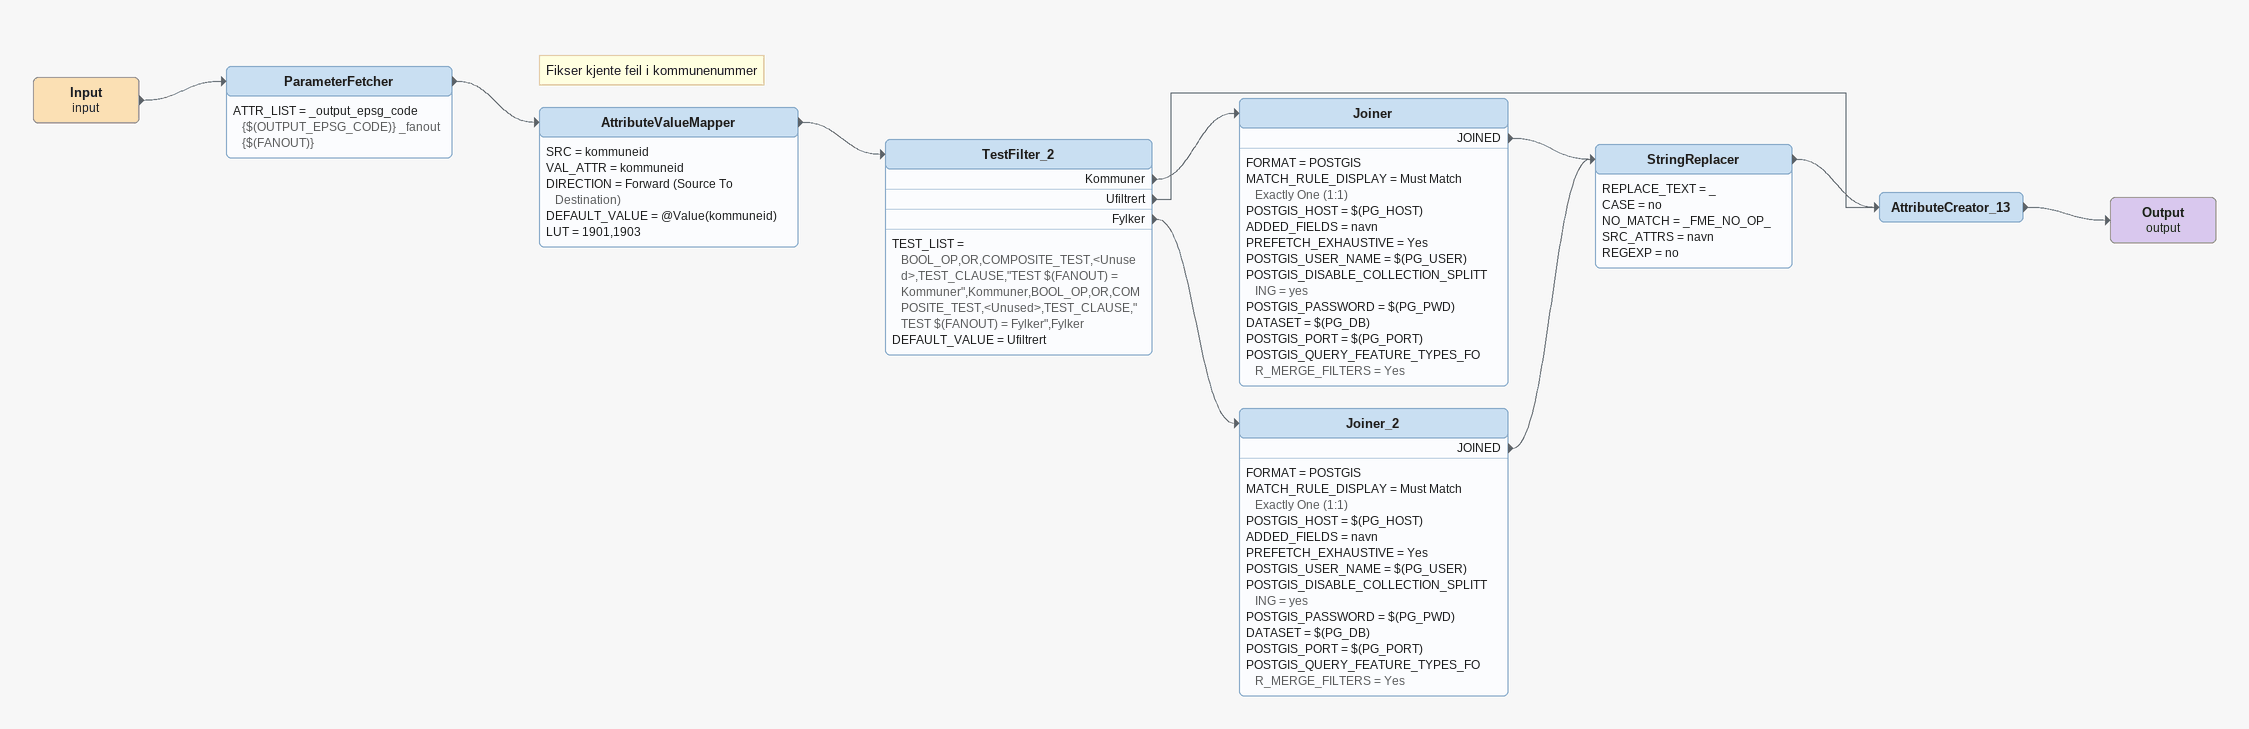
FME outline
Input (input)
    -> ParameterFetcher
ParameterFetcher
    ATTR_LIST = _output_epsg_code {$(OUTPUT_EPSG_CODE)} _fanout {$(FANOUT)}
    -> AttributeValueMapper
Note: Fikser kjente feil i kommunenummer
AttributeValueMapper
    SRC = kommuneid
    VAL_ATTR = kommuneid
    DIRECTION = Forward (Source To Destination)
    DEFAULT_VALUE = @Value(kommuneid)
    LUT = 1901,1903
    -> TestFilter_2
TestFilter_2
    TEST_LIST = BOOL_OP,OR,COMPOSITE_TEST,<Unused>,TEST_CLAUSE,"TEST $(FANOUT) = Kommuner",Kommuner,BOOL_OP,OR,COMPOSITE_TEST,<Unused>,TEST_CLAUSE,"TEST $(FANOUT) = Fylker",Fylker
    DEFAULT_VALUE = Ufiltrert
    Kommuner -> Joiner
    Ufiltrert -> AttributeCreator_13
    Fylker -> Joiner_2
Joiner
    FORMAT = POSTGIS
    MATCH_RULE_DISPLAY = Must Match Exactly One (1:1)
    POSTGIS_HOST = $(PG_HOST)
    ADDED_FIELDS = navn
    PREFETCH_EXHAUSTIVE = Yes
    POSTGIS_USER_NAME = $(PG_USER)
    POSTGIS_DISABLE_COLLECTION_SPLITTING = yes
    POSTGIS_PASSWORD = $(PG_PWD)
    DATASET = $(PG_DB)
    POSTGIS_PORT = $(PG_PORT)
    POSTGIS_QUERY_FEATURE_TYPES_FOR_MERGE_FILTERS = Yes
    JOINED -> StringReplacer
Joiner_2
    FORMAT = POSTGIS
    MATCH_RULE_DISPLAY = Must Match Exactly One (1:1)
    POSTGIS_HOST = $(PG_HOST)
    ADDED_FIELDS = navn
    PREFETCH_EXHAUSTIVE = Yes
    POSTGIS_USER_NAME = $(PG_USER)
    POSTGIS_DISABLE_COLLECTION_SPLITTING = yes
    POSTGIS_PASSWORD = $(PG_PWD)
    DATASET = $(PG_DB)
    POSTGIS_PORT = $(PG_PORT)
    POSTGIS_QUERY_FEATURE_TYPES_FOR_MERGE_FILTERS = Yes
    JOINED -> StringReplacer
StringReplacer
    REPLACE_TEXT = _
    CASE = no
    NO_MATCH = _FME_NO_OP_
    SRC_ATTRS = navn
    REGEXP = no
    -> AttributeCreator_13
AttributeCreator_13
    -> Output (output)
Output (output)
